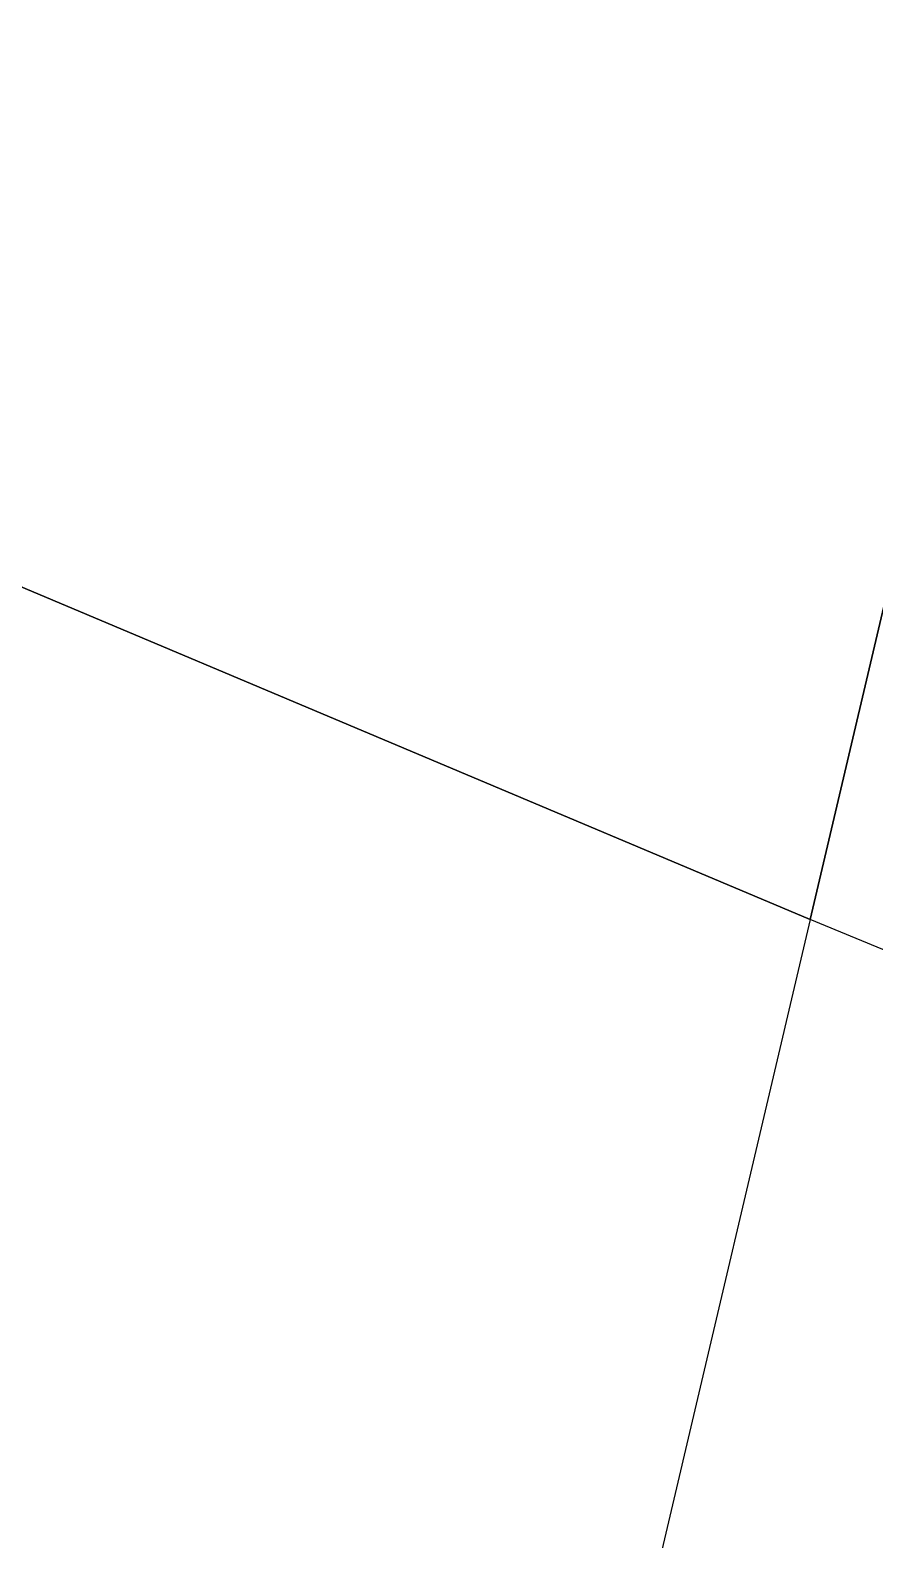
# Model space of a CAD drawing. Header units: metres. Extents: x -2743 to 126, y 13385 to 13916.
# Drawn here: x -1863.06384 to -1863.05863, y 13627.87455 to 13627.88386 of the extents above; entities that cross this region are included whole.
import ezdxf

# ---------------------------------------------------------------- set-up
doc = ezdxf.new("R2010")
doc.units = ezdxf.units.M
for name, color, linetype in [('link-улица Берзарина_Покрытия — Новые$0$ДВ_ПП_Газон_Р', 7, 'Continuous'), ('link-улица Берзарина_Покрытия — Новые$0$ДВ_ПП_Газон_У за счет АБ_ТР', 7, 'Continuous'), ('link-улица Берзарина_Покрытия — Новые$0$ДВ_ПП_Тип5_Р ТР', 7, 'Continuous'), ('link-улица Берзарина_Покрытия — Новые$0$ДВ_ПП_Тип6_У_ТР_3м за счет Газона', 7, 'Continuous')]:
    doc.layers.add(name, color=color, linetype=linetype)

msp = doc.modelspace()

# ---------------------------------------------------------------- linework, layer by layer
at = {"layer": 'link-улица Берзарина_Покрытия — Новые$0$ДВ_ПП_Газон_Р'}
msp.add_lwpolyline([(-1862.925011, 13628.447824), (-1863.059029, 13627.87838), (-1866.509378, 13629.331431), (-1869.94505, 13630.818619), (-1873.365792, 13632.339832), (-1876.771352, 13633.89496), (-1879.184991, 13635.022007), (-1881.590581, 13636.166056), (-1883.988032, 13637.327065), (-1886.377254, 13638.50499), (-1886.238346, 13638.829642), (-1879.589, 13635.615), (-1876.639201, 13634.254646), (-1870.241, 13631.304), (-1862.925011, 13628.447824)], close=True, dxfattribs=at)
at = {"layer": 'link-улица Берзарина_Покрытия — Новые$0$ДВ_ПП_Газон_У за счет АБ_ТР'}
msp.add_lwpolyline([(-1861.928615, 13627.411066), (-1862.494011, 13627.644265), (-1863.059029, 13627.87838), (-1862.925011, 13628.447824), (-1862.92452, 13628.447632), (-1862.794822, 13629.211309), (-1862.693, 13630.127), (-1862.786966, 13630.7498), (-1863.064139, 13631.638457), (-1863.395047, 13632.301651), (-1863.884681, 13632.98851), (-1863.37246, 13632.742168), (-1861.573508, 13631.802463)], dxfattribs=at)
at = {"layer": 'link-улица Берзарина_Покрытия — Новые$0$ДВ_ПП_Тип5_Р ТР'}
msp.add_lwpolyline([(-1861.928615, 13627.411066), (-1862.494011, 13627.644265), (-1863.059029, 13627.87838), (-1863.272095, 13626.973068), (-1863.604941, 13625.967296), (-1863.805107, 13625.481281), (-1863.468947, 13625.342101), (-1863.132654, 13625.203243), (-1862.796228, 13625.064708), (-1862.45967, 13624.926495), (-1862.222689, 13624.788734), (-1862.034947, 13624.595691), (-1861.90547, 13624.35958)], dxfattribs=at)
at = {"layer": 'link-улица Берзарина_Покрытия — Новые$0$ДВ_ПП_Тип6_У_ТР_3м за счет Газона'}
msp.add_lwpolyline([(-1869.94505, 13630.818619), (-1866.509378, 13629.331431), (-1863.059029, 13627.87838), (-1863.272095, 13626.973068), (-1869.694818, 13629.480512), (-1870.828365, 13629.92305), (-1871.917555, 13630.42535), (-1873.657723, 13631.22786), (-1876.305979, 13632.449152), (-1877.158161, 13632.842151), (-1878.500191, 13633.461053), (-1881.327974, 13634.789613), (-1883.003573, 13635.599685), (-1886.766506, 13637.418883), (-1886.82903, 13637.449111), (-1886.377254, 13638.50499), (-1883.988032, 13637.327065), (-1881.590581, 13636.166056), (-1879.184991, 13635.022007), (-1876.771352, 13633.89496), (-1873.365792, 13632.339832), (-1869.94505, 13630.818619)], close=True, dxfattribs=at)

doc.saveas('drawing.dxf')
